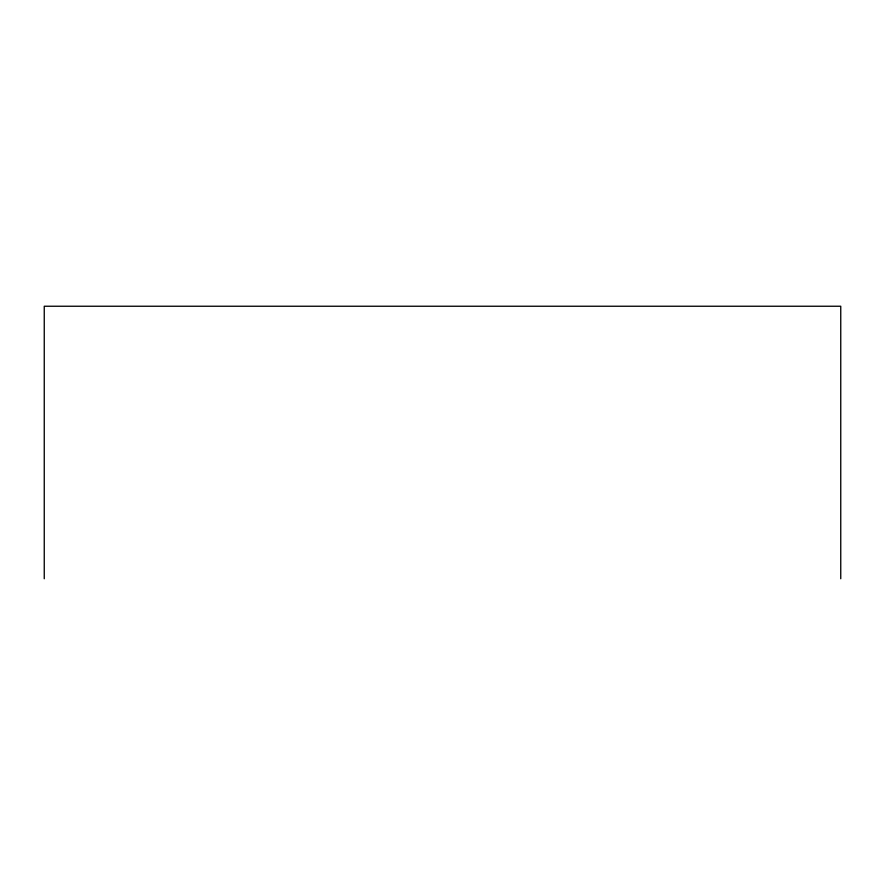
<?xml version="1.0" encoding="UTF-8"?>
<svg xmlns="http://www.w3.org/2000/svg" width="885" height="885" viewBox="0 0 885 885"><rect width="100%" height="100%" fill="white"/><g stroke="black" fill="none" stroke-linecap="round" stroke-linejoin="round"><path stroke-width="1.33" d="M840.75 578.757L840.75 306.243L44.25 306.243L44.25 578.757"/></g></svg>
